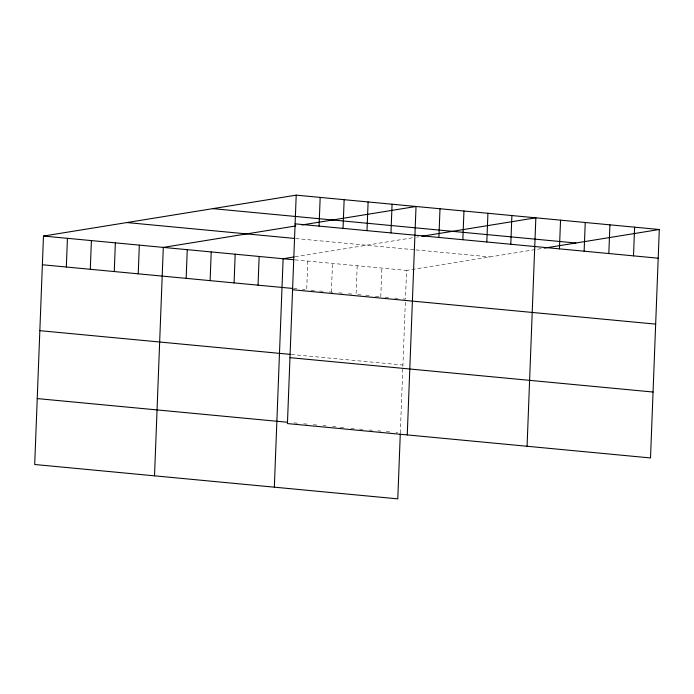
<?xml version="1.0" encoding="UTF-8"?>
<svg xmlns="http://www.w3.org/2000/svg" width="694" height="694" viewBox="0 0 694 694"><rect width="100%" height="100%" fill="white"/><g stroke="black" fill="none" stroke-linecap="round" stroke-linejoin="round"><path stroke-width="0.52" stroke-dasharray="3.47 2.6" d="M307.806 261.074L306.705 289.771L302.411 289.363M331.394 292.105L332.495 263.408M357.184 265.75L356.083 294.447L361.453 294.95M380.772 296.78L381.874 268.084M405.339 302.254L400.325 432.943L396.031 432.536M541.12 248.643L406.563 270.417L405.461 299.123L402.242 298.81M295.028 256.806L413.572 237.617M416.643 237.122L418.69 236.793M295.67 238.528L414.821 249.805M415.897 249.909L489.964 256.919M294.924 259.851L406.563 270.417M293.822 288.557L297.041 288.86M310.999 290.179L315.293 290.586M319.587 290.994L324.948 291.497M329.242 291.905L333.536 292.313M338.906 292.816L343.2 293.224M348.57 293.736L351.789 294.039M365.747 295.358L371.108 295.87M375.402 296.277L379.696 296.676M385.066 297.188L389.36 297.596M394.73 298.099L397.948 298.411M291.289 354.469L402.928 365.035M294.048 422.88L298.342 423.288M303.712 423.8L308.006 424.208M313.367 424.711L317.661 425.118M323.031 425.63L326.249 425.934M332.695 426.541L335.913 426.845M340.207 427.252L344.502 427.66M350.938 428.267L354.166 428.571M359.527 429.083L362.754 429.386M369.191 429.994L372.409 430.297M377.779 430.809L380.997 431.113M386.367 431.625L390.661 432.032"/><path stroke-width="1.04" d="M296.208 195.144L287.437 423.583L650.521 457.945L659.3 229.506L296.208 195.144L43.479 236.055L34.7 464.494L397.792 498.856L400.282 433.993M66.338 267.025L67.439 238.328M90.298 269.289L91.4 240.592M114.267 271.562L115.369 242.857M138.227 273.826L139.329 245.129M154.519 475.832L163.298 247.394L295.8 225.949M186.157 278.363L187.259 249.667M210.117 280.628L211.219 251.931M234.086 282.9L235.188 254.204M258.047 285.165L259.148 256.468M274.338 487.171L283.117 258.741L294.039 256.971M319.075 226.114L320.177 197.408M343.036 228.378L344.137 199.681M366.996 230.642L368.106 201.945M390.965 232.915L392.067 204.218M407.257 434.921L416.027 206.482L301.942 224.951M438.894 237.452L439.996 208.755M462.855 239.716L463.956 211.019M486.815 241.989L487.925 213.292M510.784 244.253L511.886 215.556M527.076 446.259L535.846 217.821L421.761 236.29M559.433 248.86L560.544 220.163M584.131 251.193L585.233 222.496M608.82 253.536L609.922 224.839M633.509 255.869L634.611 227.172M544.183 248.14L659.3 229.506M212.806 208.642L575.899 243.013M295.106 223.841L658.198 258.203M126.881 222.557L294.629 238.432M43.479 236.055L293.848 259.756M42.377 264.752L292.747 288.452M292.573 289.754L655.665 324.124M39.844 330.665L290.213 354.365M289.971 357.662L653.054 392.032M37.233 398.582L287.602 422.273"/></g></svg>
